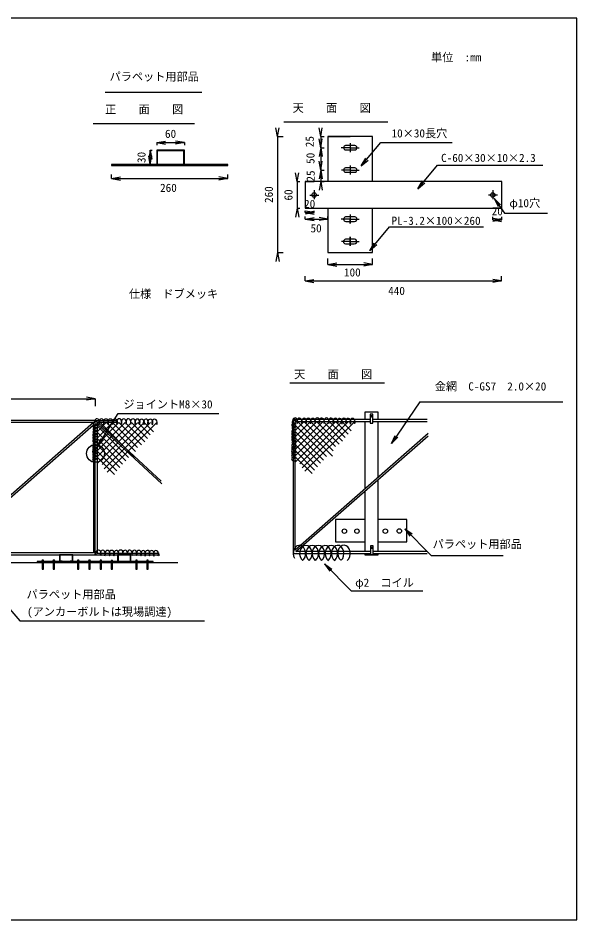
# Model space of a CAD drawing. Units: millimetres, scale not verified, with parts at other scales. Extents: x -707 to 733, y -527 to 483.
# Drawn here: x 108 to 733, y -527 to 483 of the extents above; entities that cross this region are included whole.
import ezdxf
from ezdxf.enums import TextEntityAlignment as Align

# ---------------------------------------------------------------- set-up
doc = ezdxf.new("R2010")
doc.units = ezdxf.units.MM
doc.header["$LTSCALE"] = 5
doc.layers.add('0-0', color=7, linetype='Continuous')
doc.styles.add('ＭＳ ゴシック', font='')
doc.styles.get('ＭＳ ゴシック').set_extended_font_data('MS Gothic')

msp = doc.modelspace()

# ---------------------------------------------------------------- linework, layer by layer
at = {"layer": '0-0'}
for p, q in [((205, 400), (313.333, 400)), ((191.667, 365), (305, 365)), ((405, 366.667), (521.667, 366.667)), ((454.515, 350.236), (479.515, 350.236)), ((504.515, 299.842), (504.515, 350.236)), ((479.515, 337.736), (469.49, 337.736)), ((484.459, 340.187), (474.199, 340.187)), ((474.296, 335.187), (484.113, 335.187)), ((474.296, 335.187), (484.113, 335.187)), ((479.515, 342.708), (479.515, 332.59)), ((479.515, 342.708), (479.515, 337.736)), ((479.515, 337.736), (489.49, 337.736)), ((479.515, 337.736), (479.515, 332.59)), ((491.878, 317.275), (496.876, 325.937)), ((491.878, 317.275), (499.537, 323.705)), ((262.833, 318.857), (268.355, 318.857)), ((263.333, 319.167), (268.355, 319.167)), ((268.355, 319.167), (268.355, 318.857)), ((288.296, 319.167), (293.333, 319.167)), ((288.296, 319.167), (288.296, 318.857)), ((288.296, 318.857), (293.833, 318.857)), ((484.504, 315.229), (474.244, 315.229)), ((484.504, 315.229), (474.244, 315.229)), ((479.515, 317.744), (479.515, 307.744)), ((555.224, 291.84), (577.234, 318.083)), ((577.234, 318.083), (694.909, 318.083)), ((474.341, 310.229), (484.158, 310.229)), ((474.341, 310.229), (484.158, 310.229)), ((479.515, 312.736), (489.496, 312.736)), ((429.061, 299.842), (429.061, 284.842)), ((429.061, 299.842), (439.061, 299.842)), ((555.224, 291.84), (560.222, 300.501)), ((555.224, 291.84), (562.883, 298.27)), ((649.061, 299.842), (639.061, 299.842)), ((434.308, 284.763), (444.308, 284.763)), ((439.123, 290.094), (439.123, 280.094)), ((634.296, 284.842), (644.296, 284.842)), ((639.111, 290.172), (639.111, 280.172)), ((649.061, 269.842), (649.061, 284.842)), ((640.714, 280.786), (647.772, 273.701)), ((640.714, 280.786), (644.923, 271.715)), ((429.061, 269.842), (439.061, 269.842)), ((429.061, 269.842), (439.061, 269.842)), ((454.515, 269.842), (454.515, 220.236)), ((479.515, 262.748), (479.515, 252.748)), ((504.515, 220.236), (504.515, 269.842)), ((649.061, 269.842), (639.061, 269.842)), ((472.078, 257.869), (472.078, 257.479)), ((484.539, 260.157), (474.279, 260.157)), ((474.376, 255.157), (484.193, 255.157)), ((479.515, 257.736), (489.492, 257.736)), ((501.418, 222.721), (523.429, 248.965)), ((523.429, 248.965), (628.534, 248.965)), ((479.515, 232.736), (469.515, 232.736)), ((471.847, 232.86), (471.847, 232.47)), ((471.847, 232.86), (471.847, 232.47)), ((484.308, 235.148), (474.048, 235.148)), ((484.308, 235.148), (474.048, 235.148)), ((479.515, 232.736), (479.515, 237.748)), ((479.515, 237.748), (479.515, 227.748)), ((474.145, 230.148), (483.962, 230.148)), ((474.145, 230.148), (483.962, 230.148)), ((501.418, 222.721), (506.416, 231.383)), ((501.418, 222.721), (509.077, 229.151)), ((454.515, 220.236), (504.515, 220.236)), ((411.868, 74.302), (517.825, 74.302)), ((557.451, 53.096), (525.785, 6.43)), ((557.451, 53.096), (717.451, 53.096)), ((510.833, 33.228), (510.833, 41.667)), ((193.916, 32.211), (218.666, 32.211)), ((196.134, 28.608), (196.134, 30.751)), ((415.667, 33.333), (415.667, -116.619)), ((501.907, 33.228), (415.73, 33.228)), ((427.764, 30.956), (417.373, 20.564)), ((434.836, 30.956), (417.373, 13.493)), ((441.907, 30.956), (417.373, 6.422)), ((448.978, 30.956), (417.373, -0.649)), ((462.633, 30.469), (417.373, -14.791)), ((417.667, -112.493), (417.667, 31.228)), ((417.667, 31.228), (501.907, 31.228)), ((418.849, 29.978), (418.849, 32.121)), ((420.772, 30.877), (459.499, -7.85)), ((470.306, 31.071), (423.036, -16.199)), ((477.183, 30.877), (425.509, -20.797)), ((427.817, 30.904), (460.325, -1.604)), ((484.254, 30.877), (428.755, -24.622)), ((434.836, 30.956), (462.798, 2.994)), ((441.986, 30.877), (467.009, 5.853)), ((448.978, 30.956), (470.738, 9.196)), ((456.128, 30.877), (473.887, 13.117)), ((463.199, 30.877), (477.037, 17.039)), ((470.191, 30.956), (480.476, 20.671)), ((495.833, 31.228), (495.833, -44.037)), ((565.73, 33.228), (504.907, 33.228)), ((504.907, 31.228), (565.73, 31.228)), ((510.833, -30.9), (510.833, 31.228)), ((24.826, -116.122), (191.916, 30.211)), ((24.826, 30.211), (191.916, 30.211)), ((206.354, 30.001), (195.963, 19.609)), ((213.425, 30.001), (195.963, 12.538)), ((220.497, 30.001), (195.963, 5.467)), ((227.568, 30.001), (195.963, -1.604)), ((195.963, 27.779), (195.963, 29.922)), ((241.223, 29.514), (195.963, -15.746)), ((195.963, 26.251), (231.361, -9.147)), ((195.964, 28.128), (195.964, 30.271)), ((196.008, 30.211), (218.666, 30.211)), ((196.008, 30.201), (196.008, -116.144)), ((233.729, 29.092), (196.311, -8.326)), ((196.715, 27.858), (268.612, -38.652)), ((267.792, -35.76), (196.721, 29.986)), ((199.362, 29.922), (238.089, -8.805)), ((248.896, 30.116), (201.626, -17.154)), ((255.773, 29.922), (204.099, -21.752)), ((206.407, 29.949), (238.915, -2.559)), ((262.844, 29.922), (207.345, -25.577)), ((213.425, 30.001), (241.388, 2.039)), ((220.576, 29.922), (245.599, 4.898)), ((227.568, 30.001), (249.328, 8.241)), ((234.718, 29.922), (252.477, 12.162)), ((241.789, 29.922), (255.627, 16.084)), ((248.781, 30.001), (259.066, 19.716)), ((417.667, 26.912), (452.771, -8.192)), ((455.139, 30.047), (417.721, -7.371)), ((195.963, 19.179), (228.211, -13.069)), ((195.963, 12.108), (224.676, -16.605)), ((196.567, 2.972), (200.272, 12.261)), ((196.567, 2.972), (203.225, 10.433)), ((417.373, 20.134), (449.621, -12.114)), ((417.373, 13.063), (446.086, -15.65)), ((417.667, -112.493), (566.714, 18.039)), ((417.667, -112.493), (566.714, 18.039)), ((418.582, -114.619), (566.726, 15.122)), ((418.582, -114.619), (566.726, 15.122)), ((195.748, 5.252), (221.43, -20.43)), ((417.158, 6.207), (442.84, -19.475)), ((195.963, -2.034), (218.184, -24.255)), ((196.068, -8.893), (215.387, -28.211)), ((417.373, -1.079), (439.594, -23.3)), ((417.478, -7.938), (436.797, -27.256)), ((510.833, -114.619), (510.833, -33.771)), ((495.833, -46.964), (495.833, -114.619)), ((462.976, -78.571), (462.976, -103.571)), ((495.833, -78.571), (462.976, -78.571)), ((542.976, -78.571), (510.833, -78.571)), ((542.976, -103.571), (542.976, -78.571)), ((540.53, -88.938), (548.671, -94.746)), ((540.53, -88.938), (546.193, -97.18)), ((462.976, -103.571), (495.833, -103.571)), ((510.833, -103.571), (542.976, -103.571)), ((-306.029, -118.122), (193.916, -118.122)), ((153.945, -118.03), (153.945, -125.53)), ((168.945, -118.03), (153.945, -118.03)), ((168.945, -125.53), (168.945, -118.03)), ((193.916, -118.122), (266.128, -118.122)), ((196.008, -116.144), (265.72, -116.144)), ((219.487, -118.687), (219.487, -125.187)), ((233.487, -118.687), (219.487, -118.687)), ((233.487, -125.187), (233.487, -118.687)), ((415.667, -116.619), (502.008, -116.619)), ((418.488, -114.701), (418.506, -114.686)), ((502.008, -114.619), (418.582, -114.619)), ((495.833, -116.619), (495.833, -118.333)), ((495.833, -118.333), (510.833, -118.333)), ((565.643, -114.619), (505.008, -114.619)), ((505.008, -116.619), (565.643, -116.619)), ((510.833, -118.333), (510.833, -116.619)), ((153.945, -125.53), (156.933, -125.53)), ((165.876, -125.077), (165.876, -125.53)), ((165.876, -125.077), (168.445, -125.077)), ((165.876, -125.53), (168.945, -125.53)), ((219.487, -125.187), (221.975, -125.187)), ((221.975, -125.187), (221.975, -125.64)), ((230.919, -125.187), (233.487, -125.187)), ((450.78, -128.253), (458.92, -134.061)), ((450.78, -128.253), (456.443, -136.495)), ((64.584, -140.352), (109.584, -192.018)), ((109.584, -192.018), (316.25, -192.018))]:
    msp.add_line(p, q, dxfattribs=at)
at = {"layer": '0-0', "color": 4}
for p, q in [((398.085, 350.236), (396.348, 360.084)), ((398.085, 350.236), (399.821, 360.084)), ((446.474, 350.236), (444.737, 360.084)), ((446.474, 350.236), (448.21, 360.084)), ((262.833, 343.492), (272.681, 345.229)), ((262.833, 343.492), (293.833, 343.492)), ((262.833, 343.492), (272.681, 341.756)), ((262.833, 343.492), (262.833, 340.73)), ((293.833, 343.492), (283.985, 345.229)), ((293.833, 343.492), (283.985, 341.756)), ((293.833, 343.492), (293.833, 340.73)), ((398.085, 350.236), (398.085, 220.236)), ((398.085, 350.236), (404.471, 350.236)), ((446.474, 337.736), (444.737, 347.584)), ((446.474, 350.236), (446.474, 337.736)), ((446.474, 350.236), (450.214, 350.236)), ((446.474, 337.736), (448.21, 347.584)), ((255.532, 334.857), (253.795, 325.009)), ((255.532, 318.857), (255.532, 334.857)), ((255.532, 334.857), (257.268, 325.009)), ((255.532, 334.857), (257.603, 334.857)), ((446.474, 337.736), (444.737, 327.888)), ((446.474, 337.736), (448.21, 327.888)), ((446.474, 337.736), (450.214, 337.736)), ((446.474, 337.736), (446.474, 312.736)), ((255.532, 318.857), (253.795, 328.705)), ((255.532, 318.857), (257.268, 328.705)), ((255.532, 318.857), (257.603, 318.857)), ((446.474, 312.736), (444.737, 322.584)), ((446.474, 312.736), (448.21, 322.584)), ((212.255, 303.214), (212.255, 307.817)), ((212.255, 303.214), (222.103, 304.951)), ((212.255, 303.214), (342.255, 303.214)), ((212.255, 303.214), (222.103, 301.478)), ((342.255, 303.214), (332.407, 304.951)), ((342.255, 303.214), (332.407, 301.478)), ((342.255, 303.214), (342.255, 307.817)), ((420.04, 299.842), (418.303, 309.691)), ((420.04, 299.842), (421.776, 309.691)), ((446.474, 312.736), (444.737, 302.888)), ((446.474, 312.736), (448.21, 302.888)), ((446.474, 312.736), (450.214, 312.736)), ((446.474, 312.736), (446.474, 299.842)), ((420.04, 299.842), (420.04, 269.842)), ((420.04, 299.842), (423.143, 299.842)), ((446.474, 299.842), (444.737, 289.994)), ((446.474, 299.842), (448.21, 289.994)), ((446.474, 299.842), (450.214, 299.842)), ((420.04, 269.842), (418.303, 259.994)), ((420.04, 269.842), (421.776, 259.994)), ((420.04, 269.842), (423.143, 269.842)), ((429.061, 265.008), (429.061, 267.016)), ((429.061, 265.008), (438.909, 266.744)), ((429.061, 265.008), (439.061, 265.008)), ((429.061, 265.008), (438.909, 263.271)), ((439.061, 265.008), (429.213, 266.744)), ((439.061, 265.008), (429.213, 263.271)), ((439.061, 265.008), (439.061, 267.016)), ((429.061, 257.889), (429.061, 260.81)), ((429.061, 257.889), (438.909, 259.625)), ((429.061, 257.889), (454.515, 257.889)), ((429.061, 257.889), (438.909, 256.152)), ((454.515, 257.889), (444.667, 259.625)), ((454.515, 257.889), (444.667, 256.152)), ((454.515, 257.889), (454.515, 260.81)), ((639.061, 256.812), (639.061, 260.185)), ((639.061, 256.812), (648.909, 258.549)), ((639.061, 256.812), (649.061, 256.812)), ((639.061, 256.812), (648.909, 255.076)), ((649.061, 256.812), (639.213, 258.549)), ((649.061, 256.812), (639.213, 255.076)), ((649.061, 256.812), (649.061, 260.185)), ((398.085, 220.236), (396.348, 210.388)), ((398.085, 220.236), (399.821, 210.388)), ((398.085, 220.236), (404.471, 220.236)), ((454.515, 206.958), (454.515, 213.72)), ((504.515, 206.958), (504.515, 213.72)), ((454.515, 206.958), (464.363, 208.694)), ((454.515, 206.958), (504.515, 206.958)), ((454.515, 206.958), (464.363, 205.221)), ((504.515, 206.958), (494.667, 208.694)), ((504.515, 206.958), (494.667, 205.221)), ((428.958, 188.55), (428.958, 193.81)), ((648.958, 188.55), (648.958, 193.81)), ((428.958, 188.55), (438.806, 190.287)), ((428.958, 188.55), (648.958, 188.55)), ((428.958, 188.55), (438.806, 186.814)), ((648.958, 188.55), (639.11, 190.287)), ((648.958, 188.55), (639.11, 186.814)), ((-307.603, 56.667), (193.916, 56.667)), ((193.916, 56.667), (184.068, 58.403)), ((193.916, 56.667), (184.068, 54.93)), ((193.916, 56.667), (193.916, 48.333)), ((525.785, 6.43), (529.877, 15.554)), ((525.785, 6.43), (532.751, 13.604))]:
    msp.add_line(p, q, dxfattribs=at)
at = {"layer": '0-0'}
for points in [[(-706.705, -527.068), (733.295, -527.068), (733.295, 482.932), (-706.705, 482.932)], [(212.255, 317.633), (342.255, 317.633), (342.255, 318.833), (212.255, 318.833)], [(429.061, 269.842), (649.061, 269.842), (649.061, 299.842), (429.061, 299.842)], [(501.907, 29.243), (504.907, 29.243), (504.907, 39.243), (501.907, 39.243)], [(191.916, 27.284), (191.916, -116.122), (28.169, -116.122)], [(502.008, -118), (505.008, -118), (505.008, -108), (502.008, -108)], [(193.87, -125.677), (128.87, -125.677), (128.87, -126.677), (193.87, -126.677)], [(136.167, -124.688), (134.167, -124.688), (134.167, -125.688), (136.167, -125.688)], [(135.891, -134.179), (135.891, -124.179), (134.391, -124.179), (134.391, -134.179)], [(148.599, -124.688), (146.599, -124.688), (146.599, -125.688), (148.599, -125.688)], [(148.4, -134.255), (148.4, -124.255), (146.9, -124.255), (146.9, -134.255)], [(176.068, -125.666), (176.068, -124.666), (174.068, -124.666), (174.068, -125.666)], [(174.29, -124.233), (174.29, -134.233), (175.79, -134.233), (175.79, -124.233)], [(186.539, -124.666), (186.539, -125.666), (188.539, -125.666), (188.539, -124.666)], [(188.256, -124.233), (186.756, -124.233), (186.756, -134.233), (188.256, -134.233)], [(258.913, -125.787), (193.913, -125.787), (193.913, -126.787), (258.913, -126.787)], [(201.209, -125.798), (201.209, -124.798), (199.209, -124.798), (199.209, -125.798)], [(199.434, -124.289), (199.434, -134.289), (200.934, -134.289), (200.934, -124.289)], [(213.641, -125.798), (213.641, -124.798), (211.641, -124.798), (211.641, -125.798)], [(211.943, -124.365), (211.943, -134.365), (213.443, -134.365), (213.443, -124.365)], [(241.111, -125.776), (241.111, -124.776), (239.111, -124.776), (239.111, -125.776)], [(239.333, -124.343), (239.333, -134.343), (240.833, -134.343), (240.833, -124.343)], [(251.582, -124.776), (251.582, -125.776), (253.582, -125.776), (253.582, -124.776)], [(253.298, -134.343), (253.298, -124.343), (251.798, -124.343), (251.798, -134.343)]]:
    msp.add_lwpolyline(points, close=True, dxfattribs=at)
for points in [[(504.515, 350.236), (454.515, 350.236), (454.515, 299.842)], [(491.878, 317.275), (513.889, 343.519), (593.466, 343.519)], [(293.833, 318.857), (293.833, 334.857), (262.833, 334.857), (262.833, 318.857)], [(293.333, 319.167), (293.333, 334.167), (263.333, 334.167), (263.333, 319.167)], [(479.515, 317.744), (479.515, 312.736), (469.496, 312.736)], [(640.714, 280.786), (652.071, 264.5), (700.5, 264.5)], [(479.515, 252.748), (479.515, 257.736), (469.492, 257.736)], [(479.515, 227.748), (479.515, 232.736), (489.515, 232.736)], [(510.833, 41.667), (495.833, 41.667), (495.833, 33.228)], [(193.916, -118.122), (193.916, 31.767), (193.916, 32.211), (-306.029, 32.211)], [(196.567, 2.972), (219.614, 40.221), (332.292, 40.221)], [(540.53, -88.938), (570.15, -119.087), (650.547, -119.087)], [(168.445, -125.077), (168.445, -118.577), (154.445, -118.577), (154.445, -125.077), (156.933, -125.077), (156.933, -125.53)], [(233.987, -125.64), (233.987, -118.14), (218.987, -118.14), (218.987, -125.64), (221.975, -125.64)], [(-201.063, -126.733), (219.921, -126.733), (286.588, -126.733)], [(230.919, -125.187), (230.919, -125.64), (233.987, -125.64)], [(450.78, -128.253), (480.399, -158.402), (560.796, -158.402)]]:
    msp.add_lwpolyline(points, dxfattribs=at)
for centre, radius in [((439.093, 284.799), 2.5), ((639.06, 284.805), 2.5), ((503.426, 37.027), 0.9), ((194.239, -4.71), 10), ((472.921, -91.714), 2.5), ((486.952, -91.714), 2.5), ((518.794, -91.714), 2.5), ((534.444, -91.444), 2.5), ((503.727, -110.322), 0.9)]:
    msp.add_circle(centre, radius, dxfattribs=at)
for centre, start, end in [((474.49, 337.704), 94.42447, 265.19471), ((474.49, 337.704), 94.42447, 265.19471), ((484.458, 337.663), 261.60375, 90.1329), ((484.458, 337.663), 261.60375, 90.1329), ((474.535, 312.746), 94.42447, 265.19471), ((474.535, 312.746), 94.42447, 265.19471), ((484.504, 312.705), 261.60375, 90.1329), ((484.504, 312.705), 261.60375, 90.1329), ((474.57, 257.674), 94.42447, 265.19471), ((484.539, 257.633), 261.60375, 90.1329), ((474.339, 232.665), 94.42447, 265.19471), ((474.339, 232.665), 94.42447, 265.19471), ((484.307, 232.624), 261.60375, 90.1329), ((484.307, 232.624), 261.60375, 90.1329)]:
    msp.add_arc(centre, 2.5, start, end, dxfattribs=at)
for centre, major_axis, ratio, start_param, end_param in [((194.57, 28.897), (3, 0), 0.7, 1.01147839, 5.25442218), ((196.012, 30.34), (0, 3.9), 0.769231, 4.10671761, 8.33732302), ((200.853, 30.179), (0, 3.9), 0.769231, 4.08810904, 8.42162952), ((206.017, 30.017), (0, 3.9), 0.769231, 4.10424905, 8.38737969), ((210.858, 30.017), (0, 3.9), 0.769231, 4.12088079, 8.49349241), ((215.861, 29.856), (0, 3.9), 0.769231, 4.22408257, 8.41980236), ((220.863, 30.34), (0, 3.9), 0.769231, 4.14489917, 8.47357335), ((225.907, 30.152), (0, 3.9), 0.769231, 4.19001432, 8.31571224), ((231.009, 30.346), (0, 3.9), 0.769231, 4.06480506, 8.38324686), ((236.226, 30.197), (0, 3.9), 0.769231, 4.10272357, 8.38822379), ((241.195, 30.023), (0, 3.9), 0.769231, 4.06159004, 8.3948049), ((246.016, 29.798), (0, 3.9), 0.769231, 4.12678572, 8.42855194), ((250.706, 29.957), (0, 3.9), 0.769231, 4.09202339, 8.56115336), ((255.525, 29.766), (0, 3.9), 0.769231, 4.03567063, 8.41943824), ((260.279, 29.861), (0, 3.9), 0.769231, 4.11868425, 8.48914544), ((417.284, 30.268), (3, 0), 0.7, 1.01147839, 5.25442218), ((417.73, 31.18), (0, 3.9), 0.769231, 4.10671761, 8.33732302), ((422.571, 31.019), (0, 3.9), 0.769231, 4.08810904, 8.42162952), ((427.735, 30.858), (0, 3.9), 0.769231, 4.10424905, 8.38737969), ((432.576, 30.858), (0, 3.9), 0.769231, 4.12088079, 8.49349241), ((437.579, 30.696), (0, 3.9), 0.769231, 4.22408257, 8.41980236), ((442.582, 31.18), (0, 3.9), 0.769231, 4.14489917, 8.47357335), ((447.626, 30.993), (0, 3.9), 0.769231, 4.19001432, 8.31571224), ((452.728, 31.186), (0, 3.9), 0.769231, 4.06480506, 8.38324686), ((457.944, 31.037), (0, 3.9), 0.769231, 4.10272357, 8.38822379), ((462.913, 30.863), (0, 3.9), 0.769231, 4.06159004, 8.3948049), ((467.734, 30.638), (0, 3.9), 0.769231, 4.12678572, 8.42855194), ((472.425, 30.797), (0, 3.9), 0.769231, 4.09202339, 8.56115336), ((477.243, 30.606), (0, 3.9), 0.769231, 4.03567063, 8.41943824), ((481.998, 30.702), (0, 3.9), 0.769231, 4.11868425, 8.48914544), ((194.276, 25.588), (3, 0), 0.7, 0.88091423, 5.39449054), ((194.35, 18.97), (3, 0), 0.7, 0.86324169, 5.40801911), ((194.57, 22.279), (3, 0), 0.7, 1.01285341, 5.30790081), ((416.99, 26.958), (3, 0), 0.7, 0.88091423, 5.39449054), ((417.064, 20.34), (3, 0), 0.7, 0.86324169, 5.40801911), ((417.284, 23.649), (3, 0), 0.7, 1.01285341, 5.30790081), ((194.202, 9.557), (3, 0), 0.7, 0.78266562, 5.4535272), ((194.202, 15.881), (3, 0), 0.7, 0.79431515, 5.44466659), ((194.276, 12.646), (3, 0), 0.7, 0.90687302, 5.42962521), ((416.917, 10.927), (3, 0), 0.7, 0.78266562, 5.4535272), ((416.917, 17.252), (3, 0), 0.7, 0.79431515, 5.44466659), ((416.99, 14.016), (3, 0), 0.7, 0.90687302, 5.42962521), ((194.129, 2.939), (3, 0), 0.7, 0.82394612, 5.50500694), ((194.202, -0.076), (3, 0), 0.7, 0.80112356, 5.44374075), ((194.497, 6.248), (3, 0), 0.7, 0.96712341, 5.30274014), ((416.843, 4.309), (3, 0), 0.7, 0.82394612, 5.50500694), ((416.917, 1.294), (3, 0), 0.7, 0.80112356, 5.44374075), ((416.623, -1.647), (3, 0), 0.7, 0.72197527, 5.54821858), ((417.211, 7.618), (3, 0), 0.7, 0.96712341, 5.30274014), ((194.075, -12.224), (3, 0), 0.7, 0.79581905, 5.45420379), ((194.1, -9.181), (3, 0), 0.7, 0.80393284, 5.45604358), ((193.908, -3.018), (3, 0), 0.7, 0.72197527, 5.54821858), ((194.221, -6.042), (3, 0), 0.7, 0.87210009, 5.42646895), ((416.79, -10.853), (3, 0), 0.7, 0.79581905, 5.45420379), ((416.814, -7.811), (3, 0), 0.7, 0.80393284, 5.45604358), ((416.936, -4.671), (3, 0), 0.7, 0.87210009, 5.42646895), ((422.529, -116.667), (0, 9.1), 0.769231, 3.65714166, 8.49279794), ((429.818, -116.667), (0, 9.1), 0.769231, 3.70616205, 8.88634811), ((436.905, -116.667), (0, 9.1), 0.769231, 3.69216203, 8.90085861), ((443.789, -116.667), (0, 9.1), 0.769231, 3.67090972, 8.91264517), ((451.079, -116.869), (0, 9.1), 0.769231, 3.77434149, 8.83615192), ((458.368, -116.667), (0, 9.1), 0.769231, 3.69478052, 8.94525867), ((465.455, -116.667), (0, 9.1), 0.769231, 3.73169023, 8.97118026), ((472.541, -116.464), (0, 9.1), 0.769231, 3.64635322, 8.85962852), ((197.616, -116.736), (0, 3.9), 0.769231, 4.10671761, 8.33732302), ((202.457, -116.897), (0, 3.9), 0.769231, 4.08810904, 8.42162952), ((207.621, -117.059), (0, 3.9), 0.769231, 4.10424905, 8.38737969), ((212.462, -117.059), (0, 3.9), 0.769231, 4.12088079, 8.49349241), ((217.465, -117.22), (0, 3.9), 0.769231, 4.22408257, 8.41980236), ((222.468, -116.736), (0, 3.9), 0.769231, 4.14489917, 8.47357335), ((227.512, -116.924), (0, 3.9), 0.769231, 4.19001432, 8.31571224), ((232.613, -116.73), (0, 3.9), 0.769231, 4.06480506, 8.38324686), ((237.83, -116.879), (0, 3.9), 0.769231, 4.10272357, 8.38822379), ((242.799, -117.053), (0, 3.9), 0.769231, 4.06159004, 8.3948049), ((247.62, -117.279), (0, 3.9), 0.769231, 4.12678572, 8.42855194), ((252.311, -117.119), (0, 3.9), 0.769231, 4.09202339, 8.56115336), ((257.129, -117.311), (0, 3.9), 0.769231, 4.03567063, 8.41943824), ((261.884, -117.215), (0, 3.9), 0.769231, 4.11868425, 8.48914544)]:
    msp.add_ellipse(centre, major_axis=major_axis, ratio=ratio, start_param=start_param, end_param=end_param, dxfattribs=at)

# ---------------------------------------------------------------- texts
at = {"layer": '0-0', "color": 4, "style": 'ＭＳ ゴシック'}
for s, p in [('単位\u3000:mm', (570, 431.667)), ('パラペット用部品', (210, 410)), ('正\u3000\u3000面\u3000\u3000図', (205, 373.333)), ('天\u3000\u3000面\u3000\u3000図', (415, 375)), ('60', (272.083, 345.992)), ('10×30長穴', (525.741, 346.481)), ('C-60×30×10×2.3', (581.19, 318.968)), ('260', (266.579, 285.492)), ('20', (427.811, 267.508)), ('φ10穴', (657.643, 268.357)), ('20', (637.811, 259.312)), ('PL-3.2×100×260', (525.661, 248.614)), ('50', (435.008, 240.183)), ('100', (472.466, 190.804)), ('440', (521.95, 170.143)), ('仕様\u3000ドブメッキ', (231.667, 166.667)), ('天\u3000\u3000面\u3000\u3000図', (416.667, 76.667)), ('金網\u3000C-GS7\u30002.0×20', (574.118, 63.096)), ('ジョイントM8×30', (225.435, 43.015)), ('パラペット用部品', (571.667, -113.556)), ('φ2\u3000コイル', (485, -156.667)), ('パラペット用部品', (117.035, -169.838)), ('(アンカーボルトは現場調達)', (117.614, -189.232))]:
    msp.add_text(s, height=9.164, dxfattribs=at).set_placement(p, align=Align.BOTTOM_LEFT)
for s, p in [('25', (441.397, 338.31)), ('30', (253.032, 320.607)), ('50', (442.198, 319.606)), ('25', (442.466, 299.833)), ('260', (395.585, 275.861)), ('60', (417.54, 278.592))]:
    msp.add_text(s, height=9.164, rotation=90, dxfattribs=at).set_placement(p, align=Align.BOTTOM_LEFT)

doc.saveas('drawing.dxf')
